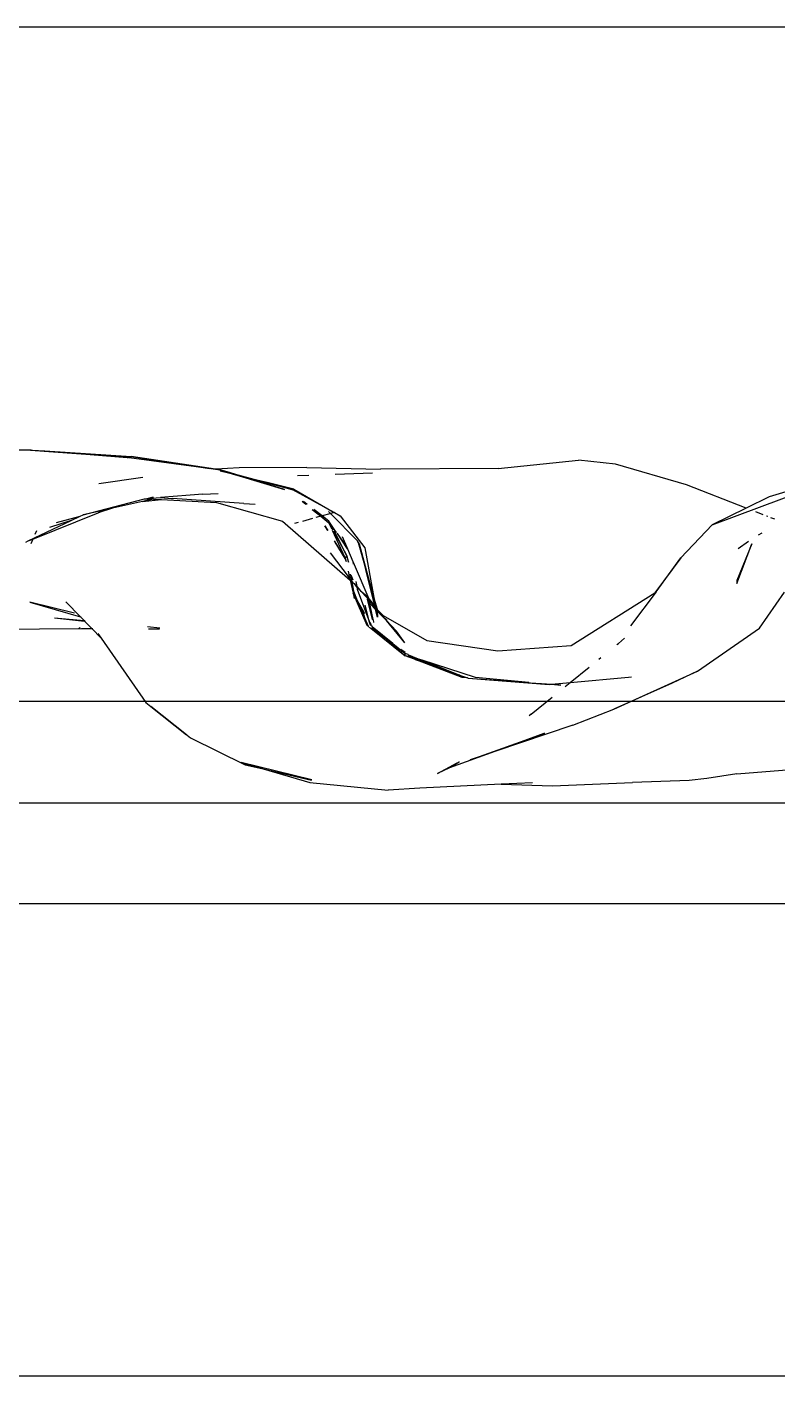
# Model space of a CAD drawing. Header units: millimetres. Extents: x -41292 to 298682, y -22072 to 33155.
# Drawn here: x 31098 to 31209.1, y -13759.4 to -13559.4 of the extents above; entities that cross this region are included whole.
import ezdxf

# ---------------------------------------------------------------- set-up
doc = ezdxf.new("R2010")
doc.units = ezdxf.units.MM
doc.layers.add('창호', color=4, linetype='Continuous')
doc.layers.add('틀', color=8, linetype='Continuous')

# ---------------------------------------------------------------- blocks, each defined once
blk = doc.blocks.new('rmfnasesx')
for p, q in [((58561.77, 1890.2), (58546.49, 1890.42)), ((58561.88, 1890.28), (58558.06, 1890.33)), ((58561.88, 1890.28), (58561.77, 1890.2)), ((58576.12, 1889.19), (58561.77, 1890.2)), ((58561.88, 1890.28), (58562, 1890.27)), ((58562, 1890.27), (58562.08, 1890.29)), ((58562.08, 1890.29), (58563.87, 1890.15)), ((58563.87, 1890.15), (58576.68, 1889.35)), ((58563.87, 1890.15), (58576.12, 1889.19)), ((58576.12, 1889.19), (58576.27, 1889.18)), ((58576.38, 1889.17), (58576.27, 1889.18)), ((58576.68, 1889.35), (58576.38, 1889.17)), ((58576.38, 1889.17), (58586.33, 1887.85)), ((58576.68, 1889.35), (58586.33, 1887.85)), ((58589.19, 1887.47), (58576.68, 1889.35)), ((58631.07, 1887.56), (58642.98, 1888.81)), ((58648.48, 1888.19), (58642.98, 1888.81)), ((58658.98, 1885.13), (58648.48, 1888.19)), ((58571.91, 1885.31), (58578.43, 1886.28)), ((58586.33, 1887.85), (58588.37, 1887.53)), ((58586.33, 1887.85), (58589.19, 1887.47)), ((58588.93, 1887.46), (58588.37, 1887.53)), ((58589.19, 1887.47), (58588.93, 1887.46)), ((58589.83, 1887.33), (58588.93, 1887.46)), ((58589.25, 1887.47), (58589.19, 1887.47)), ((58592.68, 1887.65), (58589.25, 1887.47)), ((58589.9, 1887.38), (58589.25, 1887.47)), ((58589.83, 1887.33), (58589.9, 1887.38)), ((58589.83, 1887.33), (58589.87, 1887.3)), ((58589.84, 1887.31), (58589.87, 1887.3)), ((58592.16, 1886.61), (58589.86, 1887.17)), ((58589.9, 1887.38), (58589.87, 1887.3)), ((58589.87, 1887.3), (58592.16, 1886.61)), ((58589.87, 1887.3), (58591.42, 1886.91)), ((58591.42, 1886.91), (58589.9, 1887.38)), ((58591.42, 1886.91), (58595.98, 1885.67)), ((58593.16, 1886.36), (58591.42, 1886.91)), ((58592.16, 1886.61), (58592.71, 1886.45)), ((58602.72, 1887.7), (58592.68, 1887.65)), ((58592.71, 1886.45), (58599.41, 1884.43)), ((58593.16, 1886.36), (58592.71, 1886.45)), ((58593.82, 1886.16), (58593.16, 1886.36)), ((58600.65, 1884.41), (58593.82, 1886.16)), ((58599.41, 1884.43), (58593.82, 1886.16)), ((58595.98, 1885.67), (58593.82, 1886.16)), ((58601.34, 1886.52), (58603, 1886.58)), ((58602.72, 1887.7), (58613.63, 1887.47)), ((58606.95, 1886.72), (58612.47, 1886.91)), ((58631.07, 1887.56), (58613.63, 1887.47)), ((58680.03, 1886.01), (58671.25, 1883.33)), ((58596.85, 1885.46), (58595.98, 1885.67)), ((58600.8, 1884.49), (58596.85, 1885.46)), ((58596.85, 1885.46), (58600.65, 1884.41)), ((58600.8, 1884.49), (58600.65, 1884.41)), ((58606.8, 1881.03), (58600.65, 1884.41)), ((58600.8, 1884.49), (58606.8, 1881.03)), ((58667.87, 1881.68), (58658.98, 1885.13)), ((58662.81, 1879.21), (58680.62, 1885.85)), ((58569.58, 1880.67), (58578.66, 1883.07)), ((58578.36, 1882.64), (58573.92, 1881.65)), ((58579.98, 1883.01), (58578.36, 1882.64)), ((58578.36, 1882.64), (58581.18, 1882.95)), ((58578.66, 1883.07), (58579.05, 1883.1)), ((58578.66, 1883.07), (58579.98, 1883.01)), ((58579.05, 1883.1), (58580, 1883.35)), ((58579.05, 1883.1), (58581.04, 1883.25)), ((58579.98, 1883.01), (58581.18, 1882.95)), ((58587.32, 1883.76), (58581.04, 1883.25)), ((58581.04, 1883.25), (58582.67, 1883.1)), ((58581.18, 1882.95), (58589.36, 1882.53)), ((58582.67, 1883.1), (58582.82, 1883.12)), ((58593.37, 1882.37), (58582.82, 1883.12)), ((58587.32, 1883.76), (58589.57, 1883.84)), ((58589.36, 1882.53), (58599.1, 1879.76)), ((58593.37, 1882.37), (58595.09, 1882.27)), ((58602.04, 1882.72), (58602.57, 1882.29)), ((58602.79, 1882.22), (58602.24, 1882.64)), ((58671.25, 1883.33), (58667.87, 1881.68)), ((58562.12, 1877.07), (58571.8, 1881)), ((58565.63, 1879.53), (58569.15, 1880.47)), ((58567.82, 1879.84), (58569.15, 1880.47)), ((58569.15, 1880.47), (58569.58, 1880.67)), ((58572.74, 1881.38), (58569.58, 1880.67)), ((58573.92, 1881.65), (58571.8, 1881)), ((58571.8, 1881), (58572.74, 1881.38)), ((58573.92, 1881.65), (58572.74, 1881.38)), ((58603.59, 1880.14), (58602.09, 1879.72)), ((58603.54, 1881.5), (58604.8, 1880.47)), ((58604.99, 1880.52), (58603.76, 1881.47)), ((58604.8, 1880.47), (58604.08, 1880.27)), ((58604.99, 1880.52), (58604.8, 1880.47)), ((58604.8, 1880.47), (58605.99, 1879.51)), ((58606.13, 1880.84), (58604.99, 1880.52)), ((58606, 1879.74), (58604.99, 1880.52)), ((58605.95, 1881.18), (58606.25, 1880.87)), ((58606.8, 1881.03), (58606.25, 1880.87)), ((58606.25, 1880.87), (58610.24, 1876.84)), ((58606.84, 1881.04), (58606.8, 1881.03)), ((58606.84, 1881.04), (58607.66, 1880.56)), ((58607.66, 1880.56), (58611.31, 1875.81)), ((58667.87, 1881.68), (58662.81, 1879.21)), ((58670.38, 1880.7), (58669.29, 1881.12)), ((58671.07, 1880.43), (58670.85, 1880.51)), ((58672.09, 1880.03), (58671.51, 1880.26)), ((58561.44, 1876.82), (58567.82, 1879.84)), ((58562.65, 1878.3), (58562.43, 1877.78)), ((58567.82, 1879.84), (58564.59, 1878.81)), ((58599.1, 1879.76), (58609.14, 1871.02)), ((58601.45, 1879.54), (58600.88, 1879.38)), ((58605.4, 1879.05), (58605.82, 1878.36)), ((58605.85, 1878.35), (58605.4, 1879.05)), ((58605.99, 1879.51), (58606, 1879.74)), ((58605.99, 1879.51), (58606.53, 1878.52)), ((58606.41, 1878.61), (58605.99, 1879.51)), ((58607.09, 1878.13), (58606, 1879.74)), ((58606.7, 1878.4), (58606, 1879.74)), ((58608.42, 1874.33), (58606.53, 1878.37)), ((58606.66, 1878.29), (58608.67, 1874.63)), ((58608.67, 1874.63), (58606.81, 1878.2)), ((58607.16, 1878.08), (58607.09, 1878.13)), ((58658.18, 1874.32), (58662.81, 1879.21)), ((58669.68, 1877.73), (58670.2, 1878)), ((58561.06, 1876.64), (58561.44, 1876.82)), ((58561.44, 1876.82), (58562.12, 1877.07)), ((58562.12, 1877.07), (58561.81, 1876.37)), ((58608.42, 1874.33), (58606.83, 1876.82)), ((58606.88, 1876.63), (58608.5, 1873.96)), ((58607.26, 1877.92), (58607.2, 1877.96)), ((58608.61, 1875.97), (58607.26, 1877.92)), ((58608.75, 1875.64), (58607.26, 1877.92)), ((58607.98, 1877.49), (58608.61, 1875.97)), ((58610.52, 1876.35), (58610.24, 1876.84)), ((58610.24, 1876.84), (58610.29, 1876.6)), ((58610.32, 1876.57), (58610.29, 1876.6)), ((58610.52, 1876.35), (58610.32, 1876.57)), ((58610.32, 1876.57), (58611.46, 1872.59)), ((58612.67, 1868.42), (58610.52, 1876.35)), ((58611.46, 1872.59), (58610.52, 1876.35)), ((58668.69, 1876.37), (58666.47, 1870.94)), ((58666.48, 1870.5), (58668.69, 1876.37)), ((58666.65, 1875.69), (58668.19, 1876.78)), ((58609.07, 1871.35), (58606.25, 1875.07)), ((58608.67, 1874.63), (58608.42, 1874.33)), ((58608.5, 1873.96), (58608.42, 1874.33)), ((58608.61, 1875.97), (58608.75, 1875.64)), ((58608.67, 1874.63), (58608.85, 1873.65)), ((58608.95, 1873.61), (58608.67, 1874.63)), ((58608.75, 1875.64), (58609.53, 1873.79)), ((58611.31, 1875.81), (58612.67, 1868.42)), ((58658.18, 1874.32), (58654.3, 1869.11)), ((58654.53, 1869.25), (58658.18, 1874.32)), ((58608.5, 1873.96), (58608.52, 1873.91)), ((58608.52, 1873.91), (58608.54, 1873.77)), ((58608.63, 1873.74), (58608.52, 1873.91)), ((58608.85, 1872.35), (58609.07, 1871.35)), ((58609.53, 1873.79), (58609.59, 1873.37)), ((58609.53, 1873.79), (58609.72, 1873.32)), ((58609.72, 1873.32), (58611.92, 1868.22)), ((58611.46, 1872.59), (58612.67, 1868.42)), ((58612.79, 1867.21), (58611.46, 1872.59)), ((58609.35, 1870.97), (58609.07, 1871.35)), ((58609.14, 1871.02), (58609.57, 1869.07)), ((58609.14, 1871.02), (58609.38, 1870.81)), ((58609.17, 1871.91), (58609.35, 1870.97)), ((58609.57, 1870.98), (58609.31, 1871.72)), ((58609.65, 1870.57), (58609.35, 1870.97)), ((58609.38, 1870.81), (58609.65, 1869.36)), ((58609.38, 1870.81), (58609.65, 1870.57)), ((58609.65, 1870.57), (58609.72, 1870.5)), ((58609.72, 1870.5), (58610.04, 1870.07)), ((58609.72, 1870.5), (58610.12, 1870.06)), ((58610, 1870.8), (58610.12, 1870.06)), ((58610.04, 1870.07), (58610.13, 1869.97)), ((58610.12, 1870.06), (58610.13, 1869.97)), ((58610.12, 1870.06), (58610.7, 1869.42)), ((58666.47, 1870.94), (58666.48, 1870.5)), ((58611.65, 1864.29), (58609.57, 1869.07)), ((58609.57, 1869.07), (58609.73, 1868.26)), ((58609.57, 1869.07), (58610.2, 1867.97)), ((58610.79, 1866.47), (58609.57, 1869.07)), ((58609.65, 1869.36), (58610.2, 1867.97)), ((58610.13, 1869.97), (58610.18, 1869.67)), ((58610.13, 1869.97), (58610.7, 1869.42)), ((58610.18, 1869.67), (58612.03, 1864.76)), ((58610.7, 1869.42), (58611.6, 1868.66)), ((58610.7, 1869.42), (58611.67, 1868.36)), ((58611.6, 1868.66), (58611.61, 1868.63)), ((58611.61, 1868.63), (58611.77, 1868.43)), ((58611.61, 1868.63), (58611.65, 1868.48)), ((58611.65, 1868.48), (58611.67, 1868.36)), ((58611.67, 1868.36), (58611.69, 1868.3)), ((58611.69, 1868.3), (58611.71, 1868.28)), ((58611.71, 1868.28), (58611.71, 1868.21)), ((58611.71, 1868.28), (58611.86, 1868.15)), ((58611.71, 1868.21), (58611.73, 1868.18)), ((58611.73, 1868.18), (58612.52, 1865.18)), ((58612.48, 1865.16), (58611.73, 1868.18)), ((58611.77, 1868.43), (58611.81, 1868.33)), ((58611.81, 1868.33), (58611.84, 1868.27)), ((58611.84, 1868.27), (58611.86, 1868.15)), ((58611.84, 1868.27), (58611.92, 1868.22)), ((58611.9, 1868.11), (58611.86, 1868.15)), ((58611.89, 1868.03), (58611.9, 1868.11)), ((58611.9, 1868), (58611.89, 1868.03)), ((58611.9, 1868.11), (58611.93, 1868.04)), ((58611.99, 1868.01), (58611.92, 1868.22)), ((58611.92, 1868.22), (58612.79, 1867.21)), ((58611.93, 1868.04), (58611.99, 1868.01)), ((58612.01, 1867.95), (58611.99, 1868.01)), ((58612.67, 1868.42), (58612.72, 1868.17)), ((58612.72, 1868.17), (58613.1, 1866.85)), ((58612.72, 1868.17), (58612.93, 1867.05)), ((58641.9, 1861.31), (58654.3, 1869.11)), ((58654.53, 1869.25), (58650.69, 1864.25)), ((58654.3, 1869.11), (58654.53, 1869.25)), ((58669.81, 1863.89), (58673.55, 1869.2)), ((58568.28, 1866.13), (58561.66, 1867.76)), ((58561.66, 1867.76), (58569.16, 1865.57)), ((58569.16, 1865.57), (58567.01, 1867.8)), ((58610.2, 1867.97), (58610.79, 1866.47)), ((58610.2, 1867.97), (58610.93, 1866.69)), ((58610.79, 1866.47), (58611.65, 1864.29)), ((58611.37, 1865.25), (58610.79, 1866.47)), ((58610.93, 1866.69), (58610.86, 1866.92)), ((58610.93, 1866.69), (58611.28, 1866.08)), ((58611.37, 1865.25), (58610.93, 1866.69)), ((58612.03, 1864.76), (58611.36, 1867.29)), ((58611.9, 1868), (58612.52, 1865.18)), ((58611.98, 1867.93), (58611.9, 1868)), ((58611.99, 1867.89), (58611.98, 1867.93)), ((58611.99, 1867.89), (58612.01, 1867.95)), ((58612.04, 1867.85), (58611.99, 1867.89)), ((58612.06, 1867.82), (58612.04, 1867.85)), ((58612.18, 1867.44), (58612.06, 1867.82)), ((58612.06, 1867.82), (58612.82, 1867.11)), ((58612.92, 1866.67), (58612.18, 1867.44)), ((58612.18, 1867.44), (58612.85, 1866.96)), ((58612.82, 1867.11), (58612.79, 1867.21)), ((58612.79, 1867.21), (58612.93, 1867.05)), ((58612.82, 1867.11), (58612.82, 1867.08)), ((58612.82, 1867.08), (58612.95, 1866.94)), ((58612.85, 1866.96), (58612.82, 1867.08)), ((58612.86, 1866.92), (58612.85, 1866.96)), ((58612.92, 1866.86), (58612.86, 1866.92)), ((58612.92, 1866.67), (58612.92, 1866.86)), ((58612.92, 1866.86), (58612.97, 1866.83)), ((58613.21, 1865.5), (58612.92, 1866.67)), ((58613.02, 1866.57), (58612.92, 1866.67)), ((58612.93, 1867.05), (58612.94, 1866.97)), ((58612.94, 1866.97), (58612.95, 1866.94)), ((58612.94, 1866.97), (58613.1, 1866.85)), ((58612.95, 1866.94), (58612.97, 1866.83)), ((58612.95, 1866.94), (58613.13, 1866.75)), ((58612.97, 1866.83), (58612.98, 1866.79)), ((58612.98, 1866.79), (58613.02, 1866.57)), ((58612.98, 1866.79), (58613.01, 1866.78)), ((58613.01, 1866.78), (58613.15, 1866.68)), ((58613.02, 1866.57), (58613.21, 1865.5)), ((58613.16, 1866.42), (58613.02, 1866.57)), ((58613.1, 1866.85), (58613.12, 1866.78)), ((58613.12, 1866.78), (58613.13, 1866.75)), ((58613.13, 1866.75), (58613.15, 1866.68)), ((58613.15, 1866.68), (58613.15, 1866.63)), ((58613.15, 1866.63), (58613.15, 1866.59)), ((58613.15, 1866.63), (58613.86, 1865.97)), ((58613.15, 1866.59), (58613.16, 1866.42)), ((58613.55, 1866.18), (58613.15, 1866.59)), ((58613.16, 1866.42), (58613.21, 1865.5)), ((58614.52, 1865.01), (58613.16, 1866.42)), ((58613.93, 1865.72), (58613.55, 1866.18)), ((58565.35, 1865.43), (58569.7, 1865.01)), ((58565.35, 1865.43), (58569.79, 1864.91)), ((58569.16, 1865.57), (58569.28, 1865.53)), ((58569.7, 1865.01), (58569.16, 1865.57)), ((58569.7, 1865.01), (58569.82, 1865)), ((58569.79, 1864.91), (58569.7, 1865.01)), ((58569.79, 1864.91), (58569.92, 1864.9)), ((58570.86, 1863.81), (58569.79, 1864.91)), ((58579.11, 1864.11), (58580.92, 1863.93)), ((58611.65, 1864.29), (58611.37, 1865.25)), ((58611.89, 1864.12), (58611.37, 1865.25)), ((58611.89, 1864.12), (58611.65, 1864.29)), ((58611.93, 1864.04), (58611.89, 1864.12)), ((58611.93, 1864.04), (58612.22, 1863.88)), ((58612.03, 1864.76), (58612.24, 1864.4)), ((58612.15, 1864.33), (58612.03, 1864.76)), ((58612.39, 1864.13), (58612.15, 1864.33)), ((58612.39, 1864.13), (58612.41, 1864.1)), ((58612.41, 1864.1), (58612.67, 1863.64)), ((58614.06, 1862.64), (58612.41, 1864.1)), ((58615.45, 1861.63), (58612.41, 1864.1)), ((58612.54, 1865.1), (58612.48, 1865.16)), ((58612.54, 1865.1), (58612.62, 1864.74)), ((58613.86, 1865.97), (58613.9, 1865.92)), ((58613.9, 1865.92), (58614.06, 1865.75)), ((58614.36, 1865.25), (58613.93, 1865.72)), ((58614.06, 1865.75), (58620.51, 1862.06)), ((58614.48, 1865.18), (58614.36, 1865.25)), ((58614.48, 1865.18), (58614.59, 1865.12)), ((58614.48, 1865.18), (58614.52, 1865.01)), ((58616.03, 1863.44), (58614.52, 1865.01)), ((58617.24, 1861.7), (58614.52, 1865.01)), ((58552.91, 1863.68), (58569.33, 1863.81)), ((58568.92, 1863.91), (58568.98, 1863.89)), ((58569.08, 1863.91), (58568.98, 1863.89)), ((58569.11, 1863.9), (58569.08, 1863.91)), ((58569.33, 1863.81), (58570.86, 1863.81)), ((58570.86, 1863.81), (58571.02, 1863.81)), ((58572.24, 1862.38), (58570.86, 1863.81)), ((58571.76, 1863.07), (58572.24, 1862.38)), ((58572.24, 1862.38), (58578.86, 1852.88)), ((58579.25, 1863.8), (58580.9, 1863.8)), ((58612.22, 1863.88), (58612.67, 1863.64)), ((58612.22, 1863.88), (58617.29, 1859.77)), ((58614.4, 1862.33), (58612.22, 1863.88)), ((58612.67, 1863.64), (58614.06, 1862.64)), ((58614.06, 1862.64), (58614.4, 1862.33)), ((58614.57, 1862.18), (58614.4, 1862.33)), ((58617.29, 1859.77), (58614.57, 1862.18)), ((58615.45, 1861.63), (58614.57, 1862.18)), ((58617.24, 1861.7), (58616.03, 1863.44)), ((58620.51, 1862.06), (58631.02, 1860.52)), ((58649.81, 1862.38), (58648.9, 1861.63)), ((58660.65, 1857.52), (58669.81, 1863.89)), ((58615.45, 1861.63), (58617.29, 1860.12)), ((58616.64, 1860.77), (58616.79, 1860.62)), ((58617.31, 1860.25), (58616.79, 1860.62)), ((58617.31, 1860.28), (58616.79, 1860.62)), ((58617.29, 1859.77), (58617.29, 1860.12)), ((58617.73, 1859.98), (58617.29, 1860.12)), ((58631.02, 1860.52), (58641.9, 1861.31)), ((58648.66, 1861.44), (58648.9, 1861.63)), ((58618.17, 1859.65), (58617.29, 1859.77)), ((58618.71, 1859.28), (58617.29, 1859.77)), ((58617.73, 1859.98), (58617.77, 1859.93)), ((58617.77, 1859.93), (58617.83, 1859.91)), ((58617.83, 1859.91), (58617.86, 1859.89)), ((58617.86, 1859.89), (58618.17, 1859.65)), ((58619.28, 1859.29), (58617.86, 1859.89)), ((58618.21, 1859.63), (58618.17, 1859.65)), ((58618.71, 1859.28), (58618.21, 1859.63)), ((58619.28, 1859.29), (58618.21, 1859.63)), ((58618.21, 1859.63), (58620.54, 1858.76)), ((58618.79, 1859.22), (58618.71, 1859.28)), ((58625.74, 1856.59), (58618.79, 1859.22)), ((58618.79, 1859.22), (58622.52, 1857.93)), ((58619.81, 1859.12), (58619.28, 1859.29)), ((58620.54, 1858.76), (58619.28, 1859.29)), ((58627.71, 1856.58), (58619.81, 1859.12)), ((58623.21, 1857.77), (58619.81, 1859.12)), ((58622.52, 1857.93), (58620.54, 1858.76)), ((58620.54, 1858.76), (58623.21, 1857.77)), ((58641.74, 1855.81), (58644.58, 1858.12)), ((58645.99, 1859.27), (58646.29, 1859.51)), ((58625.74, 1856.59), (58622.52, 1857.93)), ((58622.52, 1857.93), (58624.82, 1857.13)), ((58624.82, 1857.13), (58623.21, 1857.77)), ((58625.36, 1856.91), (58624.82, 1857.13)), ((58625.74, 1856.59), (58625.36, 1856.91)), ((58625.36, 1856.91), (58626.54, 1856.52)), ((58626.54, 1856.52), (58625.74, 1856.59)), ((58626.54, 1856.52), (58626.66, 1856.48)), ((58626.66, 1856.48), (58638.66, 1855.52)), ((58626.66, 1856.48), (58635.62, 1855.82)), ((58635.62, 1855.82), (58627.71, 1856.58)), ((58641.74, 1855.81), (58650.41, 1856.62)), ((58648.23, 1851.88), (58660.65, 1857.52)), ((58650.41, 1856.62), (58650.86, 1856.67)), ((58660.65, 1857.52), (58656.86, 1855.71)), ((58635.62, 1855.82), (58635.9, 1855.79)), ((58635.9, 1855.79), (58637.52, 1855.67)), ((58637.52, 1855.67), (58638.66, 1855.52)), ((58637.52, 1855.67), (58639.01, 1855.56)), ((58638.66, 1855.52), (58639.01, 1855.56)), ((58640.38, 1855.43), (58638.66, 1855.52)), ((58639.01, 1855.56), (58641.74, 1855.81)), ((58639.01, 1855.56), (58640.38, 1855.43)), ((58641.02, 1855.22), (58641.74, 1855.81)), ((58656.86, 1855.71), (58648.23, 1851.88)), ((58578.86, 1852.88), (58579.62, 1852.28)), ((58579.62, 1852.28), (58584.89, 1848.09)), ((58584.87, 1848.07), (58579.62, 1852.28)), ((58635.99, 1851.13), (58639.07, 1853.63)), ((58635.99, 1851.13), (58635.69, 1850.91)), ((58642.17, 1849.48), (58648.23, 1851.88)), ((58584.99, 1848.01), (58584.87, 1848.07)), ((58584.99, 1848.01), (58585.49, 1847.61)), ((58626.94, 1844.37), (58637.86, 1848.26)), ((58642.17, 1849.48), (58630.59, 1845.6)), ((58637.86, 1848.26), (58630.59, 1845.6)), ((58637.99, 1848.29), (58637.86, 1848.26)), ((58585.49, 1847.61), (58593.58, 1843.63)), ((58630.59, 1845.6), (58623.89, 1843.16)), ((58625.31, 1844), (58623.89, 1843.16)), ((58625.37, 1844.02), (58625.31, 1844)), ((58630.59, 1845.6), (58626.94, 1844.37)), ((58603.46, 1841.4), (58593, 1843.97)), ((58593, 1843.97), (58596.24, 1843.02)), ((58593.58, 1843.63), (58596.24, 1843.02)), ((58596.24, 1843.02), (58603.15, 1840.98)), ((58596.24, 1843.02), (58603.44, 1841.37)), ((58622.11, 1842.32), (58625.01, 1843.94)), ((58623.89, 1843.16), (58622.11, 1842.32)), ((58666.45, 1842.31), (58662.01, 1841.62)), ((58666.45, 1842.31), (58675.68, 1843.04)), ((58603.15, 1840.98), (58614.77, 1839.85)), ((58619.47, 1840.16), (58614.77, 1839.85)), ((58631.55, 1840.74), (58619.47, 1840.16)), ((58636.18, 1840.96), (58631.55, 1840.74)), ((58631.55, 1840.74), (58639.14, 1840.53)), ((58639.14, 1840.53), (58650.99, 1840.99)), ((58659.42, 1841.3), (58650.99, 1840.99)), ((58662.01, 1841.62), (58659.42, 1841.3)), ((61397.95, 1753.01), (57147.95, 1753.01))]:
    blk.add_line(p, q)

msp = doc.modelspace()

# ---------------------------------------------------------------- linework, layer by layer
at = {"layer": '창호'}
for p, q in [((31504.67, -13659.42), (29224.67, -13659.42)), ((31504.67, -13689.42), (29224.67, -13689.42))]:
    msp.add_line(p, q, dxfattribs=at)
at = {"layer": '틀'}
for p, q in [((29134.67, -13559.42), (33934.67, -13559.42)), ((29224.67, -13674.42), (31504.67, -13674.42)), ((33934.67, -13759.42), (29134.67, -13759.42))]:
    msp.add_line(p, q, dxfattribs=at)

# ---------------------------------------------------------------- block references
msp.add_blockref('rmfnasesx', (-27463.27, -15512.43))

doc.saveas('drawing.dxf')
